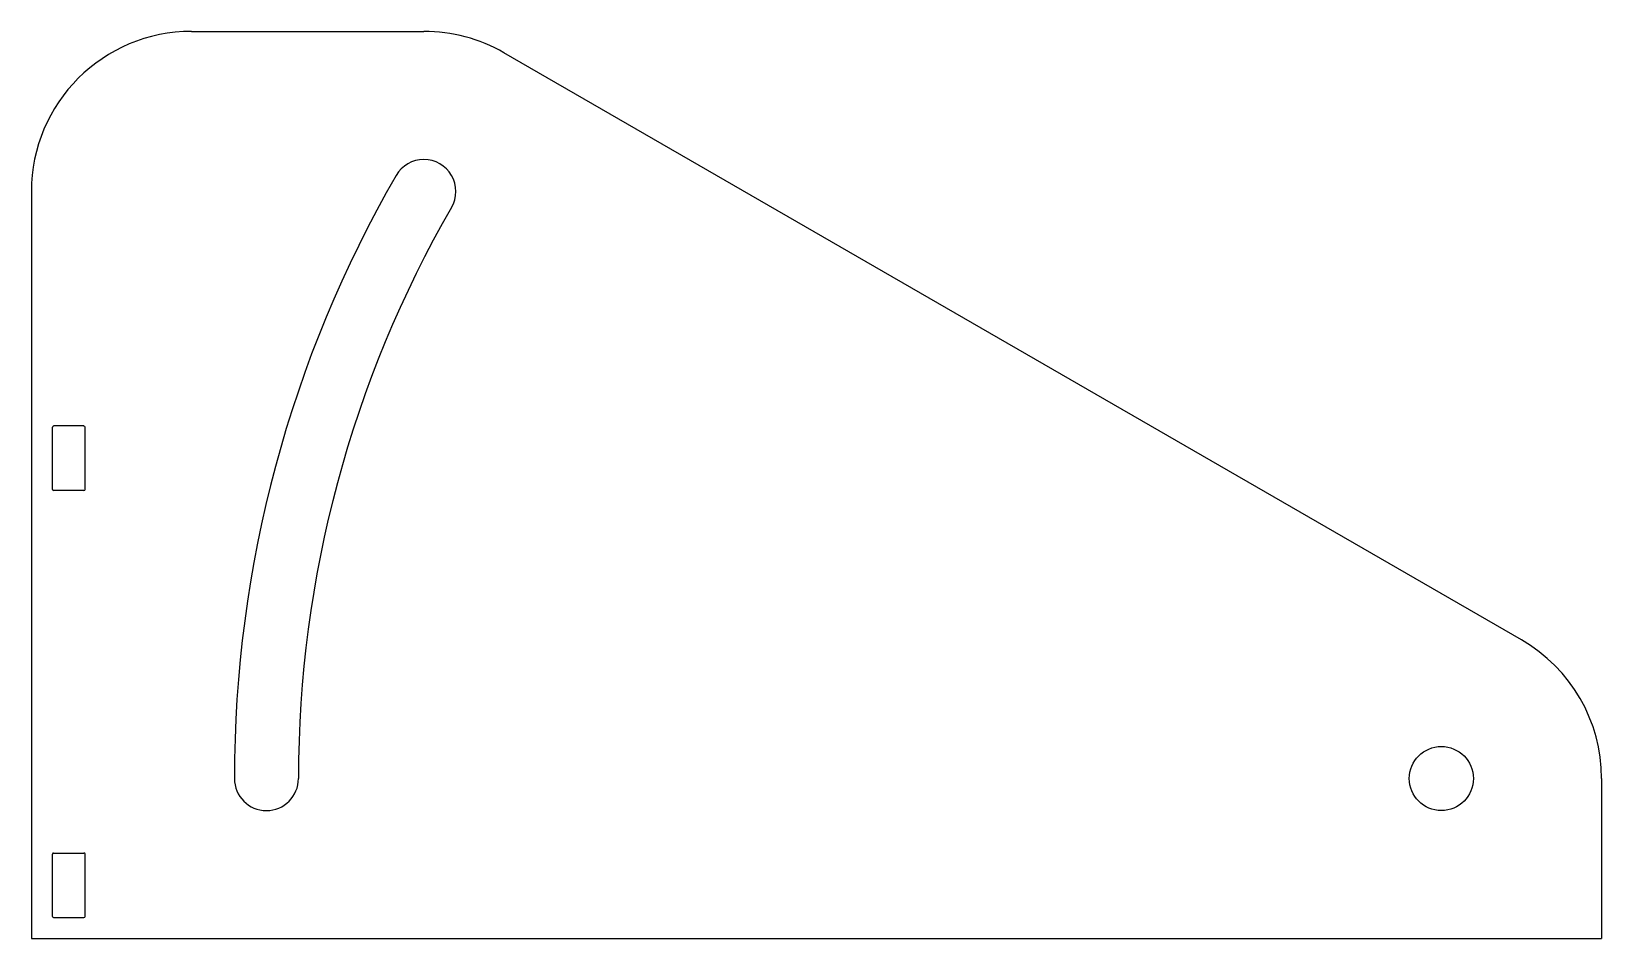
# Model space of a CAD drawing. Header units: millimetres. Extents: x -74 to 74, y -42 to 43.
import ezdxf

# ---------------------------------------------------------------- set-up
doc = ezdxf.new("R2010")
doc.units = ezdxf.units.MM

msp = doc.modelspace()

# ---------------------------------------------------------------- linework, layer by layer
at = {"color": 7, "linetype": 'Continuous', "lineweight": 25}
for p, q in [((-58.5, 42.5), (-36.76, 42.5)), ((66, -14.51), (-29.26, 40.49)), ((-73.5, 27.5), (-73.5, -42.5)), ((-71.53, -0.42), (-71.53, 5.42)), ((-68.58, 5.53), (-71.42, 5.53)), ((-68.47, -0.42), (-68.47, 5.42)), ((-68.58, -0.53), (-71.42, -0.53)), ((73.5, -27.5), (73.5, -42.5)), ((-71.53, -40.42), (-71.53, -34.58)), ((-71.42, -34.48), (-68.58, -34.48)), ((-68.47, -40.42), (-68.47, -34.58)), ((-71.42, -40.52), (-68.58, -40.52)), ((-73.5, -42.5), (73.5, -42.5))]:
    msp.add_line(p, q, dxfattribs=at)
msp.add_circle((58.5, -27.5), 3, dxfattribs=at)
for centre, radius, start, end in [((-58.5, 27.5), 15, 90, 180), ((-36.76, 27.5), 15, 60, 90), ((-36.76, 27.5), 3, 330, 150), ((58.5, -27.5), 113, 150, 180), ((58.5, -27.5), 107, 150, 180), ((-71.42, 5.42), 0.1, 90, 180), ((-68.58, 5.42), 0.1, 0, 90), ((-71.42, -0.42), 0.1, 180, 270), ((-68.58, -0.42), 0.1, 270, 0), ((58.5, -27.5), 15, 0, 60), ((-51.5, -27.5), 3, 180, 0), ((-71.42, -34.58), 0.1, 90, 180), ((-68.58, -34.58), 0.1, 0, 90), ((-71.42, -40.42), 0.1, 180, 270), ((-68.58, -40.42), 0.1, 270, 0)]:
    msp.add_arc(centre, radius, start, end, dxfattribs=at)

doc.saveas('drawing.dxf')
